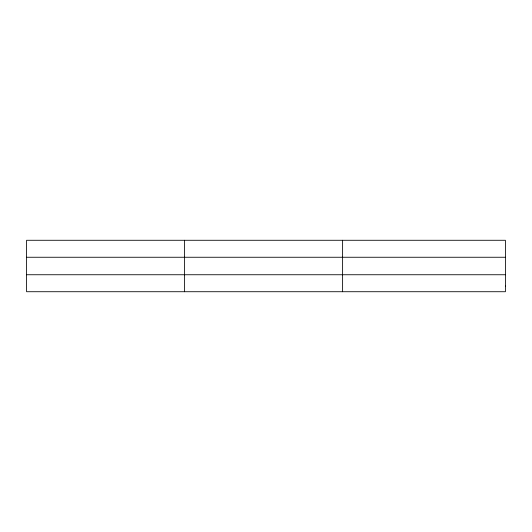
<?xml version="1.0" encoding="UTF-8"?>
<svg xmlns="http://www.w3.org/2000/svg" width="532" height="532" viewBox="0 0 532 532"><rect width="100%" height="100%" fill="white"/><g stroke="black" fill="none" stroke-linecap="round" stroke-linejoin="round"><path stroke-width="0.8" d="M184.604 240.278L184.604 291.722M342.608 240.278L342.608 291.722M26.6 257.255L505.4 257.255M26.6 274.745L505.4 274.745M505.4 286.063L505.4 291.722L26.6 291.722L26.6 240.278L505.4 240.278L505.4 286.063"/></g></svg>
